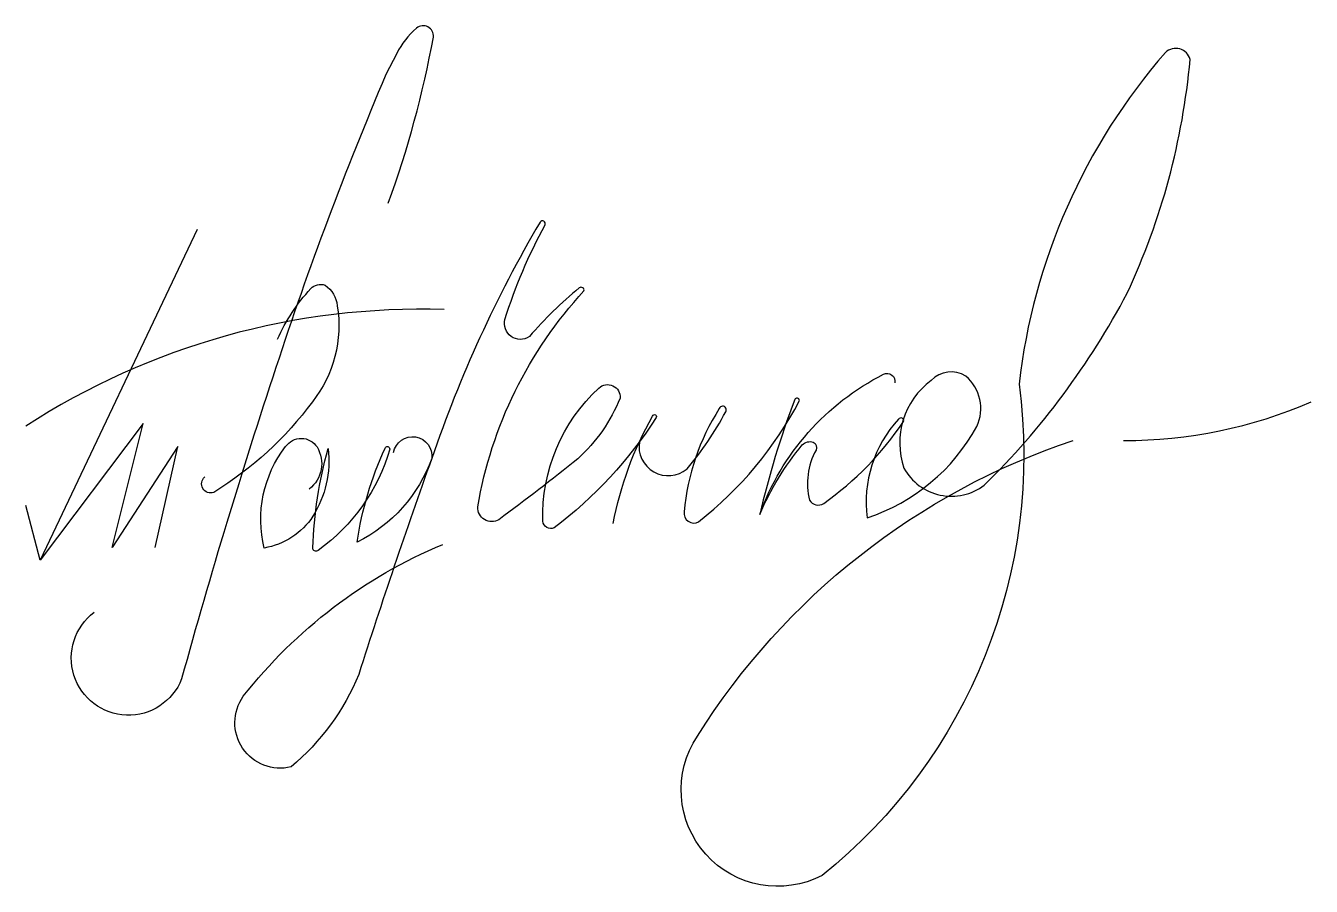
# Model space of a CAD drawing. Header units: millimetres. Extents: x 20715 to 26039, y -7123 to -6001.
# Drawn here: x 26039.0844 to 26039.314, y -7122.9216 to -7122.768 of the extents above; entities outside this region: 1.
import ezdxf

# ---------------------------------------------------------------- set-up
doc = ezdxf.new("R2010")
doc.units = ezdxf.units.MM

# ---------------------------------------------------------------- blocks, each defined once
blk = doc.blocks.new('подпись Радченко')
at = {"color": 0, "lineweight": -2}
for points in [[(-1572.83006, -368.65887, 0.041841), (-1572.41975, -367.14768, 0.668476), (-1572.57322, -367.0661, 0.096251), (-1572.75302, -367.29621), (-1572.85127, -367.48887, 0.02177), (-1573.85138, -370.15138, 0.01304), (-1574.70987, -372.98315, -1.322089), (-1575.50584, -372.37677)], [(-1570.54555, -370.82657, 0.695585), (-1570.11279, -371.07331, 0.054579), (-1569.76081, -370.55486, 1.10328), (-1569.81893, -370.52387, 0.120941), (-1570.13818, -371.46387, 0.632612), (-1570.00794, -371.55339, 0.106728), (-1569.09022, -370.45254, 0.827031), (-1569.13347, -370.44335, 0.03324), (-1569.45114, -371.4886, -0.072095), (-1569.06383, -370.85537, -0.272387), (-1568.9646, -370.82919, -0.390039), (-1568.93856, -370.90227, 0.188955), (-1568.99779, -371.35795, 0.437111), (-1568.86914, -371.38709, 0.091839), (-1568.14286, -370.64248, 0.857802), (-1568.18903, -370.62121, 0.220741), (-1568.47482, -371.51888, 0.190273), (-1567.47593, -370.68751, 0.33788), (-1567.57676, -370.23009, 0.361018), (-1567.89201, -370.2695, 0.327664), (-1568.13932, -371.06823, 0.457298), (-1567.40867, -371.22151, 0.077632), (-1566.10927, -369.47591, 0.087047), (-1565.53655, -367.35096, 0.576318), (-1565.76007, -367.28818, 0.152172), (-1567.0928, -370.30187, -0.262713), (-1568.88349, -374.76846, -0.776188), (-1570.01776, -373.50282, -0.173352), (-1566.60007, -370.81443)], [(-1570.78333, -371.5703, -0.083417), (-1570.42582, -370.59427, -0.218313), (-1570.40962, -370.57988, -0.601415), (-1570.39239, -370.60515, -0.087998), (-1571.32141, -371.60981, -0.50688), (-1571.42432, -371.54872, -0.217), (-1570.91444, -370.33847, -0.684228), (-1570.72151, -370.42955, -0.113093), (-1571.10545, -370.9805, -0.010587), (-1571.82291, -371.53514, -0.593872), (-1572.01641, -371.41937, -0.145049), (-1571.04996, -369.45505, 0.727315), (-1571.09185, -369.42787, 0.046126), (-1571.54615, -369.87087, -0.691008), (-1571.76868, -369.71397, -0.048205), (-1571.40305, -368.8541, 0.842031), (-1571.449, -368.82924, 0.050873), (-1572.43397, -370.97877)], [(-1573.83776, -369.89342, -0.079031), (-1573.53555, -369.43464, -0.29435), (-1573.40391, -369.40286, -0.214686), (-1573.2936, -369.58938, -0.209846), (-1573.51978, -370.46352, -0.095343), (-1574.41666, -371.28655, -0.834238), (-1574.49923, -371.14577)], [(-1569.45114, -371.4886, -0.19121), (-1568.32488, -370.2127, -0.628935), (-1568.22321, -370.29126)], [(-1572.78133, -370.9247, -0.97371), (-1572.43397, -370.97877, 0.009035), (-1573.09869, -372.94179, -0.121494), (-1573.71379, -373.78268, -0.695947), (-1574.14836, -373.14063, -0.128083), (-1572.33501, -371.75993)], [(-1572.43397, -370.97877, -0.193008), (-1573.11252, -371.74005, -0.072953), (-1572.85917, -370.88504, -0.939969), (-1572.81691, -370.89309, -0.170834), (-1573.46774, -371.81425, -0.673353), (-1573.51687, -371.79174, -0.058406), (-1573.37684, -370.88898, -0.171257), (-1573.5161, -371.50438, -0.207688), (-1573.95845, -371.79283, -0.228746), (-1573.76383, -370.871, -0.536616), (-1573.47822, -370.87378, -0.380997), (-1573.54826, -371.25706)]]:
    blk.add_lwpolyline(points, format="xyb", dxfattribs=at)
for points in [[(-1574.56881, -368.89638), (-1575.99508, -371.90443), (-1576.12776, -371.40723)], [(-1574.95025, -371.78841), (-1574.74294, -370.8686), (-1575.33999, -371.78841), (-1575.05805, -370.66143), (-1575.99508, -371.90443)]]:
    blk.add_lwpolyline(points, dxfattribs=at)
for centre, radius, start, end in [((-1572.53671, -376.21302), 6.59094, 88.129593, 123.014201), ((-1566.12712, -366.57122), 4.24323, 269.811, 293.51321)]:
    blk.add_arc(centre, radius, start, end, dxfattribs=at)

msp = doc.modelspace()

# ---------------------------------------------------------------- linework, layer by layer
at = {"color": 5}
for points in [[(26039.14912, -7122.79967, 0.041841), (26039.15717, -7122.76999, 0.668476), (26039.15416, -7122.76839, 0.096251), (26039.15063, -7122.77291), (26039.1487, -7122.77669, 0.02177), (26039.12906, -7122.82897, 0.01304), (26039.11221, -7122.88457, -1.322089), (26039.09658, -7122.87267)], [(26039.19397, -7122.84223, 0.695585), (26039.20247, -7122.84707, 0.054579), (26039.20938, -7122.83689, 1.10328), (26039.20824, -7122.83629, 0.120941), (26039.20197, -7122.85474, 0.632612), (26039.20453, -7122.8565, 0.106728), (26039.22255, -7122.83488, 0.827031), (26039.2217, -7122.8347, 0.03324), (26039.21546, -7122.85523, -0.072095), (26039.22306, -7122.84279, -0.272387), (26039.22501, -7122.84228, -0.390039), (26039.22552, -7122.84371, 0.188955), (26039.22436, -7122.85266, 0.437111), (26039.22689, -7122.85323, 0.091839), (26039.24115, -7122.83861, 0.857802), (26039.24024, -7122.8382, 0.220741), (26039.23463, -7122.85582, 0.190273), (26039.25424, -7122.8395, 0.33788), (26039.25226, -7122.83052, 0.361018), (26039.24607, -7122.83129, 0.327664), (26039.24122, -7122.84697, 0.457298), (26039.25556, -7122.84998, 0.077632), (26039.28108, -7122.81571, 0.087047), (26039.29232, -7122.77399, 0.576318), (26039.28793, -7122.77275, 0.152172), (26039.26177, -7122.83193, -0.262713), (26039.22661, -7122.91963, -0.776188), (26039.20433, -7122.89478, -0.173352), (26039.27144, -7122.84199)], [(26039.1893, -7122.85683, -0.083417), (26039.19632, -7122.83767, -0.218313), (26039.19664, -7122.83738, -0.601415), (26039.19698, -7122.83788, -0.087998), (26039.17874, -7122.85761, -0.50688), (26039.17672, -7122.85641, -0.217), (26039.18673, -7122.83264, -0.684228), (26039.19052, -7122.83443, -0.113093), (26039.18298, -7122.84525, -0.010587), (26039.16889, -7122.85614, -0.593872), (26039.16509, -7122.85387, -0.145049), (26039.18407, -7122.8153, 0.727315), (26039.18324, -7122.81477, 0.046126), (26039.17432, -7122.82346, -0.691008), (26039.16996, -7122.82038, -0.048205), (26039.17713, -7122.8035, 0.842031), (26039.17623, -7122.80301, 0.050873), (26039.15689, -7122.84522, -0.193008), (26039.14357, -7122.86016, -0.072953), (26039.14854, -7122.84338, -0.939969), (26039.14937, -7122.84353, -0.170834), (26039.13659, -7122.86162, -0.673353), (26039.13563, -7122.86118, -0.058406), (26039.13838, -7122.84345, -0.171257), (26039.13565, -7122.85554, -0.207688), (26039.12696, -7122.8612, -0.228746), (26039.13078, -7122.8431, -0.536616), (26039.13639, -7122.84316, -0.380997), (26039.13501, -7122.85068)], [(26039.12933, -7122.82391, -0.079031), (26039.13526, -7122.8149, -0.29435), (26039.13785, -7122.81427, -0.214686), (26039.14001, -7122.81794, -0.209846), (26039.13557, -7122.8351, -0.095343), (26039.11796, -7122.85126, -0.834238), (26039.11634, -7122.8485)], [(26039.21546, -7122.85523, -0.19121), (26039.23757, -7122.83018, -0.628935), (26039.23957, -7122.83172)], [(26039.15007, -7122.84416, -0.97371), (26039.15689, -7122.84522, 0.009035), (26039.14384, -7122.88376, -0.121494), (26039.13176, -7122.90027, -0.695947), (26039.12323, -7122.88766, -0.128083), (26039.15884, -7122.86055)]]:
    msp.add_lwpolyline(points, format="xyb", dxfattribs=at)
for points in [[(26039.11498, -7122.80433), (26039.08697, -7122.86339), (26039.08437, -7122.85363)], [(26039.10749, -7122.86111), (26039.11156, -7122.84305), (26039.09983, -7122.86111), (26039.10537, -7122.83899), (26039.08697, -7122.86339)]]:
    msp.add_lwpolyline(points, dxfattribs=at)
for centre, radius, start, end in [((26039.15488, -7122.94799), 0.12941, 88.1296, 123.0142), ((26039.28073, -7122.75868), 0.08332, 269.811, 293.5132)]:
    msp.add_arc(centre, radius, start, end, dxfattribs=at)

# ---------------------------------------------------------------- block references
at = {"color": 18, "lineweight": 15, "true_color": 0x000000}
msp.add_blockref('подпись Радченко', (22290.84281, -5634.20688), dxfattribs=at)

doc.saveas('drawing.dxf')
